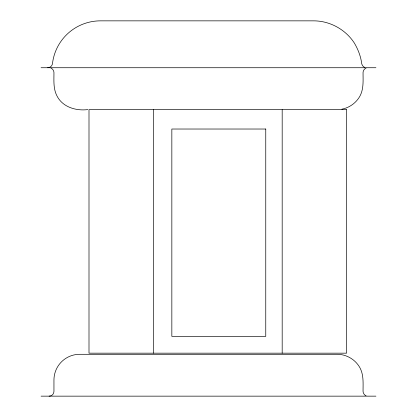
<?xml version="1.0" encoding="UTF-8"?>
<svg xmlns="http://www.w3.org/2000/svg" width="417" height="417" viewBox="0 0 417 417"><rect width="100%" height="100%" fill="white"/><g stroke="black" fill="none" stroke-linecap="round" stroke-linejoin="round"><path stroke-width="0.63" d="M366.032 68.101C364.281 68.914 363.134 70.629 363.051 72.563C363.025 80.403 363.822 88.68 360.053 95.884C356.347 102.759 349.529 107.742 341.851 109.181M41.069 67.731L375.931 67.731M87.878 109.588C76.061 111.068 62.613 107.2 56.947 95.884C53.178 88.68 53.975 80.403 53.949 72.563C53.866 70.629 52.719 68.914 50.968 68.101M41.069 396.15L375.931 396.15M364.75 67.418C362.279 66.485 361.492 63.785 361.377 61.388C360.215 54.919 357.729 48.81 354.414 43.154C345.636 29.513 329.941 20.871 313.704 20.85L100.466 20.85A48.299 48.299 0 0 0 52.5 63.473A4.832 4.832 0 0 1 47.705 67.731M366.032 395.78C364.281 394.967 363.134 393.252 363.051 391.318C363.025 383.478 363.822 375.201 360.053 367.997C355.654 359.73 346.657 354.304 337.29 354.294L79.71 354.294A25.76 25.76 0 0 0 53.949 380.049L53.949 391.318A4.832 4.832 0 0 1 49.123 396.15M282.184 109.676L282.184 353.168M153.393 109.676L153.393 353.168M346.579 109.676L88.998 109.676L88.998 353.168L346.579 353.168L346.579 109.676M265.759 129.025L171.84 129.025L171.84 336.373L265.759 336.373L265.759 129.025"/></g></svg>
